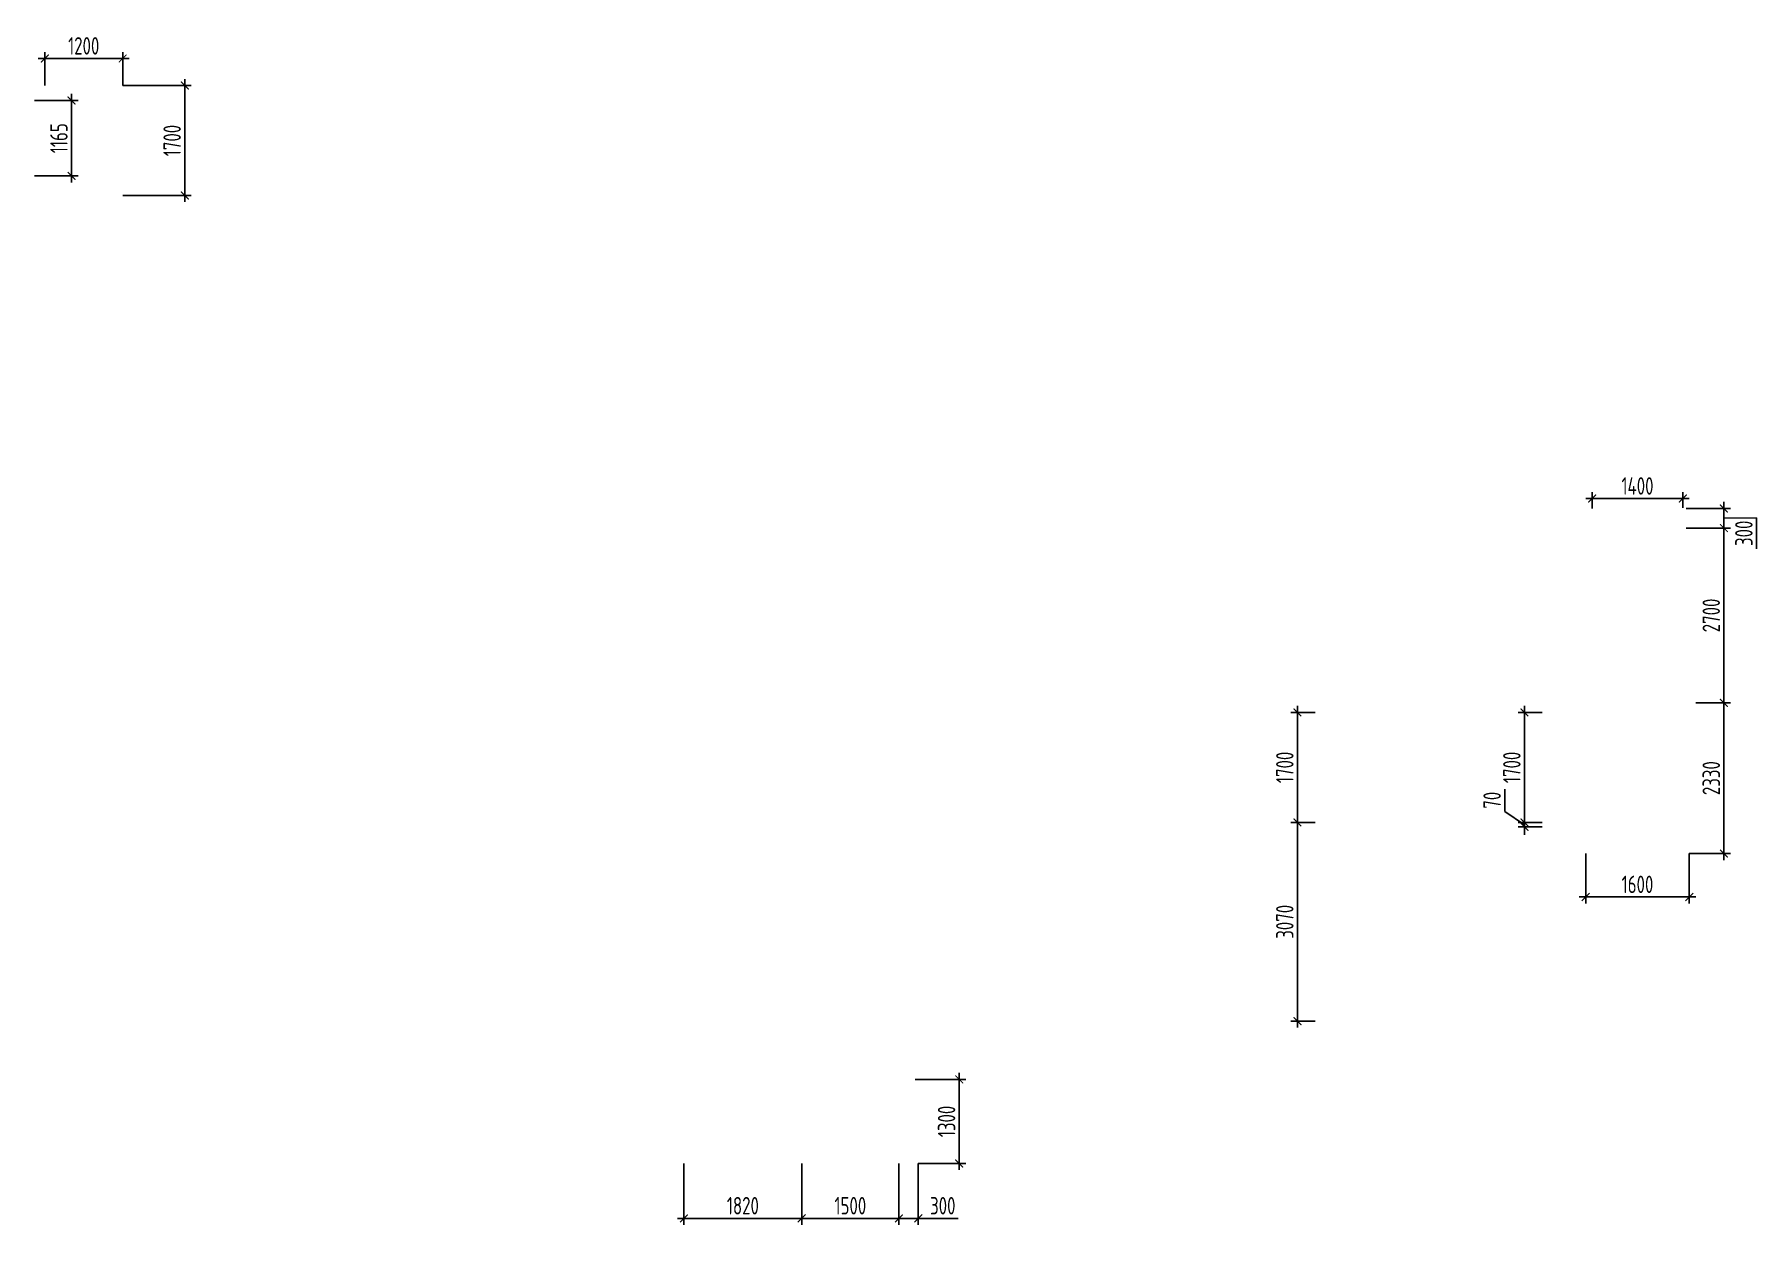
# Model space of a CAD drawing. Header units: millimetres. Extents: x -350007 to 535970, y -888 to 133718.
# Drawn here: x -178264 to -151664, y 112677 to 131096 of the extents above; entities that cross this region are included whole.
import ezdxf

# ---------------------------------------------------------------- set-up
doc = ezdxf.new("R2010")
doc.units = ezdxf.units.MM
doc.layers.add('АР_Размеры нов.', color=15, linetype='Continuous', lineweight=0)
doc.styles.add('ISOCPEUR', font='isocpeur.ttf', dxfattribs={"width": 0.7})
doc.dimstyles.new('R_100', dxfattribs={"dimtxt": 270, "dimasz": 120, "dimexe": 100, "dimexo": 0, "dimgap": 60, "dimtad": 1, "dimdec": 0, "dimrnd": 5, "dimzin": 0, "dimdsep": 46, "dimtxsty": 'ISOCPEUR', "dimblk": 'ARCHTICK', "dimcen": 0, "dimdle": 100, "dimclrd": 256, "dimclre": 256, "dimclrt": 256, "dimadec": 0, "dimazin": 0, "dimtfac": 2, "dimtdec": 0, "dimtofl": 0, "dimtmove": 1, "dimatfit": 3, "dimfxl": 1, "dimtvp": 3, "dimtolj": 1, "dimtzin": 0, "dimarcsym": 0})

# ---------------------------------------------------------------- blocks, each defined once
blk = doc.blocks.new('_ArchTick')
at = {"color": 0, "linetype": 'ByBlock', "const_width": 0.15}
blk.add_lwpolyline([(-0.5, -0.5), (0.5, 0.5)], dxfattribs=at)
blk = doc.blocks.new('*D2841')
at = {"layer": 'АР_Размеры нов.', "lineweight": -2, "ltscale": 100, "transparency": 16777216}
for p, q in [((-178264, 130076), (-177591, 130076)), ((-177691, 130176), (-177691, 128809)), ((-178264, 128909), (-177591, 128909))]:
    blk.add_line(p, q, dxfattribs=at)
at = {"layer": 'АР_Размеры нов.', "lineweight": -2, "ltscale": 100, "transparency": 16777216, "xscale": 120, "yscale": 120, "zscale": 120}
for p, rotation in [((-177691, 130076), 90), ((-177691, 128909), 270)]:
    blk.add_blockref('_ArchTick', p, dxfattribs=dict(at, rotation=rotation))
at = {"layer": 'АР_Размеры нов.', "ltscale": 100, "transparency": 16777216, "insert": (-177886, 129492), "char_height": 270, "attachment_point": 5, "rotation": 90, "style": 'ISOCPEUR'}
blk.add_mtext('\\A1;1165', dxfattribs=at)
blk = doc.blocks.new('*D2861')
at = {"layer": 'АР_Размеры нов.', "lineweight": -2, "ltscale": 100, "transparency": 16777216}
for p, q in [((-158484, 120621), (-158856, 120621)), ((-158756, 120721), (-158756, 118821)), ((-158484, 118921), (-158856, 118921))]:
    blk.add_line(p, q, dxfattribs=at)
at = {"layer": 'АР_Размеры нов.', "lineweight": -2, "ltscale": 100, "transparency": 16777216, "xscale": 120, "yscale": 120, "zscale": 120}
for p, rotation in [((-158756, 120621), 90), ((-158756, 118921), 270)]:
    blk.add_blockref('_ArchTick', p, dxfattribs=dict(at, rotation=rotation))
at = {"layer": 'АР_Размеры нов.', "ltscale": 100, "transparency": 16777216, "insert": (-158951, 119771), "char_height": 270, "attachment_point": 5, "rotation": 90, "style": 'ISOCPEUR'}
blk.add_mtext('\\A1;1700', dxfattribs=at)
blk = doc.blocks.new('*D2619')
at = {"layer": 'АР_Размеры нов.', "lineweight": -2, "ltscale": 100, "transparency": 16777216}
for p, q in [((-154974, 120621), (-155349, 120621)), ((-155249, 120721), (-155249, 118821)), ((-154974, 118921), (-155349, 118921))]:
    blk.add_line(p, q, dxfattribs=at)
at = {"layer": 'АР_Размеры нов.', "lineweight": -2, "ltscale": 100, "transparency": 16777216, "xscale": 120, "yscale": 120, "zscale": 120}
for p, rotation in [((-155249, 120621), 90), ((-155249, 118921), 270)]:
    blk.add_blockref('_ArchTick', p, dxfattribs=dict(at, rotation=rotation))
at = {"layer": 'АР_Размеры нов.', "ltscale": 100, "transparency": 16777216, "insert": (-155444, 119771), "char_height": 270, "attachment_point": 5, "rotation": 90, "style": 'ISOCPEUR'}
blk.add_mtext('\\A1;1700', dxfattribs=at)
blk = doc.blocks.new('*D2827')
at = {"layer": 'АР_Размеры нов.', "lineweight": -2, "ltscale": 100, "transparency": 16777216}
for p, q in [((-154204, 123769), (-154204, 124025)), ((-152804, 123781), (-152804, 124025)), ((-154304, 123925), (-152704, 123925))]:
    blk.add_line(p, q, dxfattribs=at)
at = {"layer": 'АР_Размеры нов.', "lineweight": -2, "ltscale": 100, "transparency": 16777216, "xscale": 120, "yscale": 120, "zscale": 120, "rotation": 180}
blk.add_blockref('_ArchTick', (-154204, 123925), dxfattribs=at)
at = {"layer": 'АР_Размеры нов.', "lineweight": -2, "ltscale": 100, "transparency": 16777216, "xscale": 120, "yscale": 120, "zscale": 120}
blk.add_blockref('_ArchTick', (-152804, 123925), dxfattribs=at)
at = {"layer": 'АР_Размеры нов.', "ltscale": 100, "transparency": 16777216, "insert": (-153504, 124120), "char_height": 270, "attachment_point": 5, "style": 'ISOCPEUR'}
blk.add_mtext('\\A1;1400', dxfattribs=at)
blk = doc.blocks.new('*D2828')
at = {"layer": 'АР_Размеры нов.', "lineweight": -2, "ltscale": 100, "transparency": 16777216}
for p, q in [((-164660, 114951), (-163880, 114951)), ((-163980, 113551), (-163980, 115051)), ((-164612, 113651), (-163880, 113651))]:
    blk.add_line(p, q, dxfattribs=at)
at = {"layer": 'АР_Размеры нов.', "lineweight": -2, "ltscale": 100, "transparency": 16777216, "xscale": 120, "yscale": 120, "zscale": 120}
for p, rotation in [((-163980, 114951), 90), ((-163980, 113651), 270)]:
    blk.add_blockref('_ArchTick', p, dxfattribs=dict(at, rotation=rotation))
at = {"layer": 'АР_Размеры нов.', "ltscale": 100, "transparency": 16777216, "insert": (-164175, 114301), "char_height": 270, "attachment_point": 5, "rotation": 90, "style": 'ISOCPEUR'}
blk.add_mtext('\\A1;1300', dxfattribs=at)
blk = doc.blocks.new('*D3094')
at = {"layer": 'АР_Размеры нов.', "lineweight": -2, "ltscale": 100, "transparency": 16777216}
for p, q in [((-168233, 113651), (-168233, 112704)), ((-166412, 113652), (-166412, 112704)), ((-168333, 112804), (-166312, 112804))]:
    blk.add_line(p, q, dxfattribs=at)
at = {"layer": 'АР_Размеры нов.', "lineweight": -2, "ltscale": 100, "transparency": 16777216, "xscale": 120, "yscale": 120, "zscale": 120, "rotation": 180}
blk.add_blockref('_ArchTick', (-168233, 112804), dxfattribs=at)
at = {"layer": 'АР_Размеры нов.', "lineweight": -2, "ltscale": 100, "transparency": 16777216, "xscale": 120, "yscale": 120, "zscale": 120}
blk.add_blockref('_ArchTick', (-166412, 112804), dxfattribs=at)
at = {"layer": 'АР_Размеры нов.', "ltscale": 100, "transparency": 16777216, "insert": (-167322, 112999), "char_height": 270, "attachment_point": 5, "style": 'ISOCPEUR'}
blk.add_mtext('\\A1;1820', dxfattribs=at)
blk = doc.blocks.new('*D3095')
at = {"layer": 'АР_Размеры нов.', "lineweight": -2, "ltscale": 100, "transparency": 16777216}
for p, q in [((-166412, 113652), (-166412, 112704)), ((-164912, 113651), (-164912, 112704)), ((-166512, 112804), (-164812, 112804))]:
    blk.add_line(p, q, dxfattribs=at)
at = {"layer": 'АР_Размеры нов.', "lineweight": -2, "ltscale": 100, "transparency": 16777216, "xscale": 120, "yscale": 120, "zscale": 120, "rotation": 180}
blk.add_blockref('_ArchTick', (-166412, 112804), dxfattribs=at)
at = {"layer": 'АР_Размеры нов.', "lineweight": -2, "ltscale": 100, "transparency": 16777216, "xscale": 120, "yscale": 120, "zscale": 120}
blk.add_blockref('_ArchTick', (-164912, 112804), dxfattribs=at)
at = {"layer": 'АР_Размеры нов.', "ltscale": 100, "transparency": 16777216, "insert": (-165662, 112999), "char_height": 270, "attachment_point": 5, "style": 'ISOCPEUR'}
blk.add_mtext('\\A1;1500', dxfattribs=at)
blk = doc.blocks.new('*D3096')
at = {"layer": 'АР_Размеры нов.', "lineweight": -2, "ltscale": 100, "transparency": 16777216}
for p, q in [((-154304, 118440), (-154304, 117669)), ((-152704, 118440), (-152704, 117669)), ((-154404, 117769), (-152604, 117769))]:
    blk.add_line(p, q, dxfattribs=at)
at = {"layer": 'АР_Размеры нов.', "lineweight": -2, "ltscale": 100, "transparency": 16777216, "xscale": 120, "yscale": 120, "zscale": 120, "rotation": 180}
blk.add_blockref('_ArchTick', (-154304, 117769), dxfattribs=at)
at = {"layer": 'АР_Размеры нов.', "lineweight": -2, "ltscale": 100, "transparency": 16777216, "xscale": 120, "yscale": 120, "zscale": 120}
blk.add_blockref('_ArchTick', (-152704, 117769), dxfattribs=at)
at = {"layer": 'АР_Размеры нов.', "ltscale": 100, "transparency": 16777216, "insert": (-153504, 117964), "char_height": 270, "attachment_point": 5, "style": 'ISOCPEUR'}
blk.add_mtext('\\A1;1600', dxfattribs=at)
blk = doc.blocks.new('*D3097')
at = {"layer": 'АР_Размеры нов.', "lineweight": -2, "ltscale": 100, "transparency": 16777216}
for p, q in [((-152604, 120769), (-152069, 120769)), ((-152169, 118340), (-152169, 120869)), ((-152704, 118440), (-152069, 118440))]:
    blk.add_line(p, q, dxfattribs=at)
at = {"layer": 'АР_Размеры нов.', "lineweight": -2, "ltscale": 100, "transparency": 16777216, "xscale": 120, "yscale": 120, "zscale": 120}
for p, rotation in [((-152169, 120769), 90), ((-152169, 118440), 270)]:
    blk.add_blockref('_ArchTick', p, dxfattribs=dict(at, rotation=rotation))
at = {"layer": 'АР_Размеры нов.', "ltscale": 100, "transparency": 16777216, "insert": (-152364, 119605), "char_height": 270, "attachment_point": 5, "rotation": 90, "style": 'ISOCPEUR'}
blk.add_mtext('\\A1;2330', dxfattribs=at)
blk = doc.blocks.new('*D3105')
at = {"layer": 'АР_Размеры нов.', "lineweight": -2, "ltscale": 100, "transparency": 16777216}
for p, q in [((-152604, 123469), (-152069, 123469)), ((-152169, 120669), (-152169, 123569)), ((-152604, 120769), (-152069, 120769))]:
    blk.add_line(p, q, dxfattribs=at)
at = {"layer": 'АР_Размеры нов.', "lineweight": -2, "ltscale": 100, "transparency": 16777216, "xscale": 120, "yscale": 120, "zscale": 120}
for p, rotation in [((-152169, 123469), 90), ((-152169, 120769), 270)]:
    blk.add_blockref('_ArchTick', p, dxfattribs=dict(at, rotation=rotation))
at = {"layer": 'АР_Размеры нов.', "ltscale": 100, "transparency": 16777216, "insert": (-152364, 122119), "char_height": 270, "attachment_point": 5, "rotation": 90, "style": 'ISOCPEUR'}
blk.add_mtext('\\A1;2700', dxfattribs=at)
blk = doc.blocks.new('*D3119')
at = {"layer": 'АР_Размеры нов.', "lineweight": -2, "ltscale": 100, "transparency": 16777216}
for p, q in [((-178204, 130724), (-176801, 130724)), ((-178104, 130306), (-178104, 130824)), ((-176901, 130306), (-176901, 130824))]:
    blk.add_line(p, q, dxfattribs=at)
at = {"layer": 'АР_Размеры нов.', "lineweight": -2, "ltscale": 100, "transparency": 16777216, "xscale": 120, "yscale": 120, "zscale": 120, "rotation": 180}
blk.add_blockref('_ArchTick', (-178104, 130724), dxfattribs=at)
at = {"layer": 'АР_Размеры нов.', "lineweight": -2, "ltscale": 100, "transparency": 16777216, "xscale": 120, "yscale": 120, "zscale": 120}
blk.add_blockref('_ArchTick', (-176901, 130724), dxfattribs=at)
at = {"layer": 'АР_Размеры нов.', "ltscale": 100, "transparency": 16777216, "insert": (-177503, 130919), "char_height": 270, "attachment_point": 5, "style": 'ISOCPEUR'}
blk.add_mtext('\\A1;1200', dxfattribs=at)
blk = doc.blocks.new('*D3120')
at = {"layer": 'АР_Размеры нов.', "lineweight": -2, "ltscale": 100, "transparency": 16777216}
for p, q in [((-175942, 130406), (-175942, 128507)), ((-176901, 130306), (-175842, 130306)), ((-176901, 128607), (-175842, 128607))]:
    blk.add_line(p, q, dxfattribs=at)
at = {"layer": 'АР_Размеры нов.', "lineweight": -2, "ltscale": 100, "transparency": 16777216, "xscale": 120, "yscale": 120, "zscale": 120}
for p, rotation in [((-175942, 130306), 90), ((-175942, 128607), 270)]:
    blk.add_blockref('_ArchTick', p, dxfattribs=dict(at, rotation=rotation))
at = {"layer": 'АР_Размеры нов.', "ltscale": 100, "transparency": 16777216, "insert": (-176137, 129456), "char_height": 270, "attachment_point": 5, "rotation": 90, "style": 'ISOCPEUR'}
blk.add_mtext('\\A1;1700', dxfattribs=at)
blk = doc.blocks.new('*D3130')
at = {"layer": 'АР_Размеры нов.', "lineweight": -2, "ltscale": 100, "transparency": 16777216}
for p, q in [((-152754, 123772), (-152069, 123772)), ((-152169, 123369), (-152169, 123872)), ((-152754, 123469), (-152069, 123469)), ((-152169, 123620), (-151665, 123628)), ((-151665, 123628), (-151665, 123148))]:
    blk.add_line(p, q, dxfattribs=at)
at = {"layer": 'АР_Размеры нов.', "lineweight": -2, "ltscale": 100, "transparency": 16777216, "xscale": 120, "yscale": 120, "zscale": 120}
for p, rotation in [((-152169, 123772), 90), ((-152169, 123469), 270)]:
    blk.add_blockref('_ArchTick', p, dxfattribs=dict(at, rotation=rotation))
at = {"layer": 'АР_Размеры нов.', "ltscale": 100, "transparency": 16777216, "insert": (-151860, 123388), "char_height": 270, "attachment_point": 5, "rotation": 90, "style": 'ISOCPEUR'}
blk.add_mtext('\\A1;300', dxfattribs=at)
blk = doc.blocks.new('*D2921')
at = {"layer": 'АР_Размеры нов.', "lineweight": -2, "ltscale": 100, "transparency": 16777216}
for p, q in [((-164912, 113651), (-164912, 112704)), ((-164612, 113651), (-164612, 112704)), ((-165012, 112804), (-164512, 112804)), ((-163994, 112804), (-164612, 112804))]:
    blk.add_line(p, q, dxfattribs=at)
at = {"layer": 'АР_Размеры нов.', "lineweight": -2, "ltscale": 100, "transparency": 16777216, "xscale": 120, "yscale": 120, "zscale": 120, "rotation": 180}
blk.add_blockref('_ArchTick', (-164912, 112804), dxfattribs=at)
at = {"layer": 'АР_Размеры нов.', "lineweight": -2, "ltscale": 100, "transparency": 16777216, "xscale": 120, "yscale": 120, "zscale": 120}
blk.add_blockref('_ArchTick', (-164612, 112804), dxfattribs=at)
at = {"layer": 'АР_Размеры нов.', "ltscale": 100, "transparency": 16777216, "insert": (-164234, 112999), "char_height": 270, "attachment_point": 5, "style": 'ISOCPEUR'}
blk.add_mtext('\\A1;300', dxfattribs=at)
blk = doc.blocks.new('*D1654')
at = {"layer": 'АР_Размеры нов.', "lineweight": -2, "ltscale": 500, "transparency": 16777216}
for p, q in [((-158484, 118921), (-158856, 118921)), ((-158756, 119021), (-158756, 115751)), ((-158484, 115851), (-158856, 115851))]:
    blk.add_line(p, q, dxfattribs=at)
at = {"layer": 'АР_Размеры нов.', "lineweight": -2, "ltscale": 500, "transparency": 16777216, "xscale": 120, "yscale": 120, "zscale": 120}
for p, rotation in [((-158756, 118921), 90), ((-158756, 115851), 270)]:
    blk.add_blockref('_ArchTick', p, dxfattribs=dict(at, rotation=rotation))
at = {"layer": 'АР_Размеры нов.', "lineweight": 13, "ltscale": 500, "transparency": 16777216, "insert": (-158951, 117386), "char_height": 270, "attachment_point": 5, "rotation": 90, "style": 'ISOCPEUR'}
blk.add_mtext('\\A1;3070', dxfattribs=at)
blk = doc.blocks.new('*D1655')
at = {"layer": 'АР_Размеры нов.', "lineweight": -2, "ltscale": 500, "transparency": 16777216}
for p, q in [((-155554, 119091), (-155554, 119437)), ((-155249, 118886), (-155554, 119091)), ((-154974, 118921), (-155349, 118921)), ((-155249, 118921), (-155249, 119041)), ((-155249, 118851), (-155249, 118921)), ((-154974, 118851), (-155349, 118851)), ((-155249, 118851), (-155249, 118731))]:
    blk.add_line(p, q, dxfattribs=at)
at = {"layer": 'АР_Размеры нов.', "lineweight": -2, "ltscale": 500, "transparency": 16777216, "xscale": 120, "yscale": 120, "zscale": 120}
for p, rotation in [((-155249, 118921), 270), ((-155249, 118851), 90)]:
    blk.add_blockref('_ArchTick', p, dxfattribs=dict(at, rotation=rotation))
at = {"layer": 'АР_Размеры нов.', "lineweight": 13, "ltscale": 500, "transparency": 16777216, "insert": (-155749, 119264), "char_height": 270, "attachment_point": 5, "rotation": 90, "style": 'ISOCPEUR'}
blk.add_mtext('\\A1;70', dxfattribs=at)

msp = doc.modelspace()

# ---------------------------------------------------------------- dimensions: what is measured, and where the dimension line sits
at = {"layer": 'АР_Размеры нов.', "ltscale": 100}
dim = msp.add_aligned_dim(p1=(-178103.9, 130306.2), p2=(-176901.5, 130306.2), distance=417.3, dimstyle='R_100', override={"dimpost": '\\X', "dimfxl": 2.5, "dimarcsym": 2}, dxfattribs=at)
dim.commit()
dim.dimension.update_dxf_attribs({"geometry": '*D3119', "text_midpoint": (-177502.7, 130918.6)})
for base, p1, p2, override, picture, middle in [((-175942.3, 128606.6), (-176901.5, 130306.2), (-176901.5, 128606.6), {"dimpost": '\\X', "dimfxl": 2.5, "dimarcsym": 2}, '*D3120', (-176137.3, 129456.4)), ((-177691, 128908.6), (-178263.9, 130075.6), (-178263.9, 128908.6), {"dimpost": '\\X', "dimfxl": 300, "dimarcsym": 1}, '*D2841', (-177886, 129492.1)), ((-152168.7, 123469.1), (-152603.9, 120769.1), (-152603.9, 123469.1), {"dimpost": '\\X', "dimfxl": 300, "dimarcsym": 1}, '*D3105', (-152363.7, 122119.1)), ((-152168.7, 120769.1), (-152704, 118440.2), (-152603.9, 120769.1), {"dimpost": '\\X', "dimfxl": 300, "dimarcsym": 1}, '*D3097', (-152363.7, 119604.7)), ((-158755.6, 118920.7), (-158483.9, 120620.7), (-158483.9, 118920.7), {"dimpost": '\\X', "dimfxl": 300, "dimarcsym": 1}, '*D2861', (-158950.6, 119770.7)), ((-155249.1, 118920.7), (-154973.9, 120620.7), (-154973.9, 118920.7), {"dimpost": '\\X', "dimfxl": 2.5, "dimarcsym": 1}, '*D2619', (-155444.1, 119770.7)), ((-163979.5, 114950.7, -3.5), (-164611.7, 113650.7, -3.5), (-164659.8, 114950.7), {"dimpost": '\\X', "dimfxl": 300, "dimarcsym": 1}, '*D2828', (-164174.5, 114300.7, -3.5))]:
    dim = msp.add_linear_dim(base=base, p1=p1, p2=p2, angle=90, dimstyle='R_100', override=override, dxfattribs=at)
    dim.commit()
    dim.dimension.update_dxf_attribs({"geometry": picture, "text_midpoint": middle})
for base, p1, p2, override, picture, middle in [((-152803.9, 123925.2), (-154203.9, 123768.8), (-152803.9, 123781.2), {"dimpost": '\\X', "dimfxl": 2.5, "dimarcsym": 1}, '*D2827', (-153503.9, 124120.2)), ((-152704, 117769.4), (-154303.9, 118440.2), (-152704, 118440.2), {"dimpost": '\\X', "dimfxl": 300, "dimarcsym": 1}, '*D3096', (-153504, 117964.4)), ((-166411.7115, 112803.8948), (-168233.1618, 113650.6825), (-166411.7115, 113652.1245), {"dimpost": '\\X', "dimfxl": 300, "dimarcsym": 1}, '*D3094', (-167322.4367, 112998.8948)), ((-164911.7, 112803.9), (-166411.7, 113652.1), (-164911.7, 113650.7, -3.5), {"dimpost": '\\X', "dimfxl": 300, "dimarcsym": 1}, '*D3095', (-165661.7, 112998.9))]:
    dim = msp.add_linear_dim(base=base, p1=p1, p2=p2, dimstyle='R_100', override=override, dxfattribs=at)
    dim.commit()
    dim.dimension.update_dxf_attribs({"geometry": picture, "text_midpoint": middle})
dim = msp.add_linear_dim(base=(-152168.7034, 123771.5885), p1=(-152753.9151, 123469.1375), p2=(-152753.9151, 123771.5885), angle=90, dimstyle='R_100', override={"dimpost": '\\X', "dimfxl": 300, "dimarcsym": 1}, dxfattribs=at)
dim.commit()
dim.dimension.update_dxf_attribs({"geometry": '*D3130', "text_midpoint": (-151664.5, 123567.5), "dimtype": 160})
at = {"layer": 'АР_Размеры нов.', "lineweight": 13, "ltscale": 500}
dim = msp.add_linear_dim(base=(-155249.1, 118920.7), p1=(-154973.9, 118850.7), p2=(-154973.9, 118920.7), angle=90, dimstyle='R_100', override={"dimpost": '\\X'}, dxfattribs=at)
dim.commit()
dim.dimension.update_dxf_attribs({"geometry": '*D1655', "text_midpoint": (-155553.9, 119150.5), "dimtype": 160})
dim = msp.add_linear_dim(base=(-158755.6, 115850.7), p1=(-158483.9, 118920.7), p2=(-158483.9, 115850.7), angle=90, dimstyle='R_100', override={"dimpost": '\\X'}, dxfattribs=at)
dim.commit()
dim.dimension.update_dxf_attribs({"geometry": '*D1654', "text_midpoint": (-158950.6, 117385.7)})
at = {"layer": 'АР_Размеры нов.', "ltscale": 100}
dim = msp.add_linear_dim(base=(-164611.7, 112803.9), p1=(-164911.7, 113650.7), p2=(-164611.7, 113650.7, -3.5), dimstyle='R_100', override={"dimpost": '\\X', "dimfxl": 300, "dimarcsym": 1}, dxfattribs=at)
dim.commit()
dim.dimension.update_dxf_attribs({"geometry": '*D2921', "text_midpoint": (-164233.9, 112677), "dimtype": 160})

doc.saveas('drawing.dxf')
